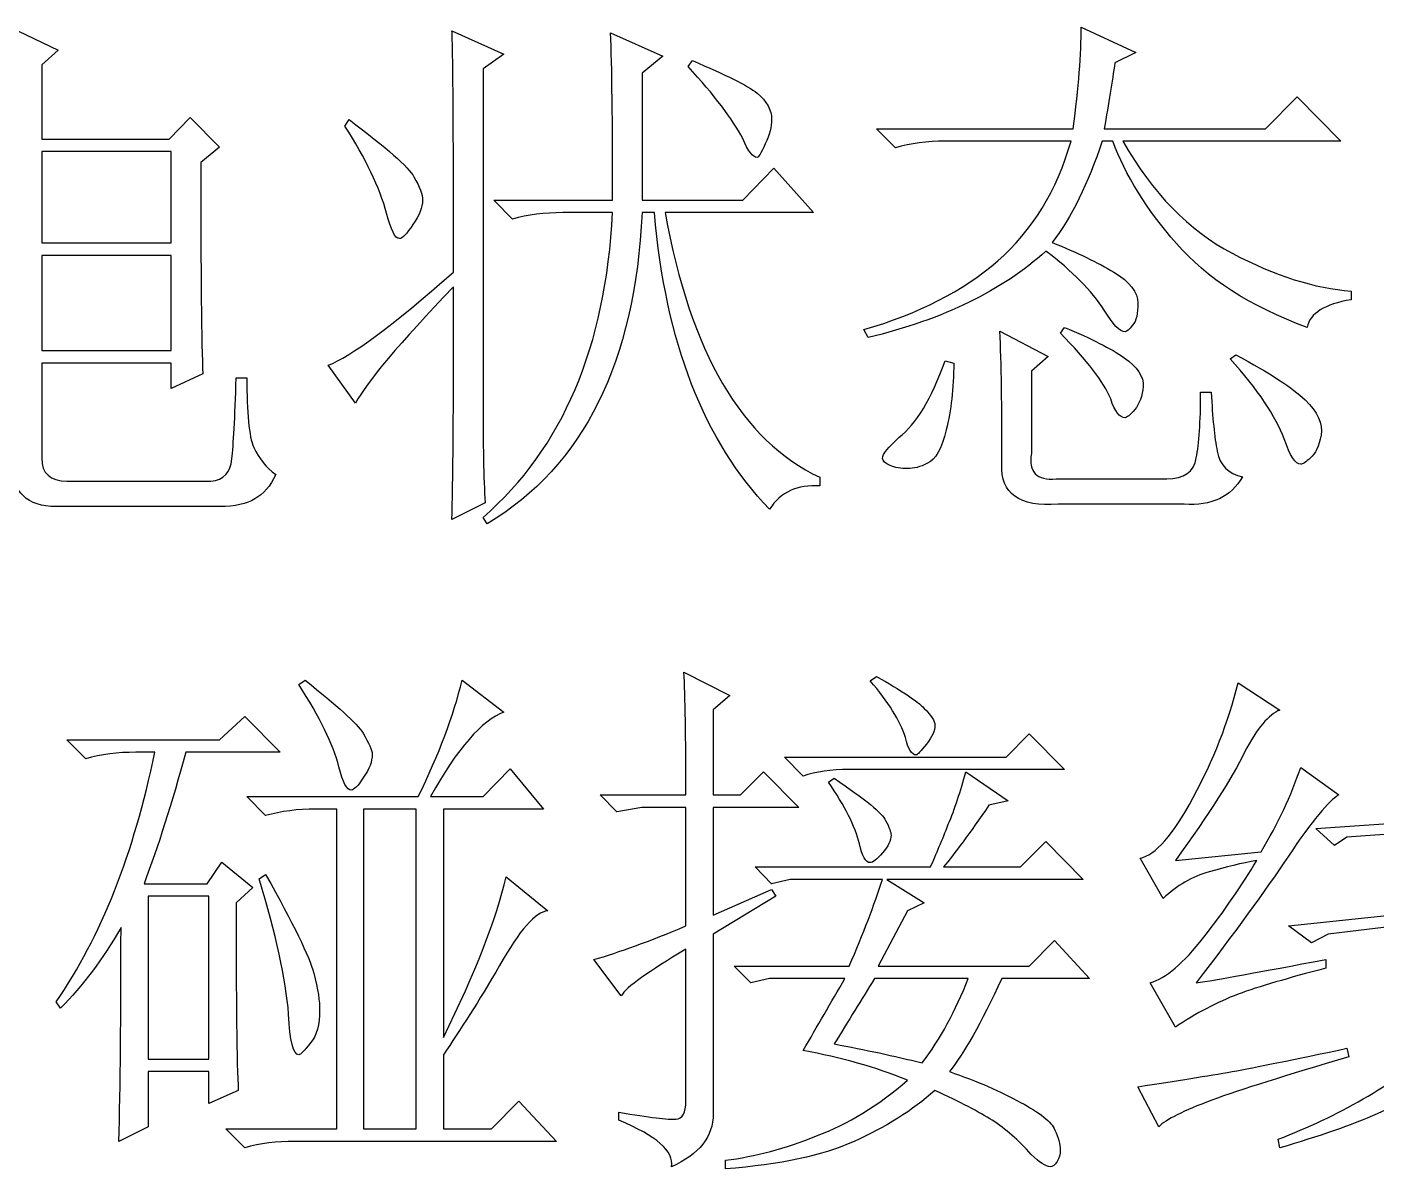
# Model space of a CAD drawing. Extents: x -45 to 645, y -160 to 467.
# Drawn here: x 383.613 to 388.012, y 136.889 to 140.615 of the extents above; entities that cross this region are included whole.
import ezdxf

# ---------------------------------------------------------------- set-up
doc = ezdxf.new("R2010")
doc.units = 0
doc.layers.add('layer 1', color=7, linetype='Continuous')

msp = doc.modelspace()

# ---------------------------------------------------------------- linework, layer by layer
at = {"layer": 'layer 1', "color": 7, "true_color": 0xffffff}
for points, knots in [([(383.1638, 140.2495), (383.1638, 140.2495), (383.0537, 140.313), (383.0537, 140.313), (383.059, 140.1737), (383.0607, 140.0218), (383.0607, 139.8578), (383.0607, 139.6921), (383.0589, 139.5315), (383.0537, 139.3745), (383.0537, 139.3745), (383.1567, 139.4222), (383.1567, 139.4222), (383.1567, 139.4222), (383.1567, 139.5193), (383.1567, 139.5193), (383.1567, 139.5193), (383.5654, 139.5193), (383.5654, 139.5193), (383.5654, 139.5193), (383.5654, 139.1895), (383.5654, 139.1895), (383.5654, 139.0976), (383.6142, 139.0517), (383.7085, 139.0517), (383.7085, 139.0517), (384.2411, 139.0517), (384.2411, 139.0517), (384.2918, 139.0517), (384.3301, 139.0605), (384.3563, 139.0764), (384.3843, 139.0924), (384.407, 139.1187), (384.4244, 139.1558), (384.3931, 139.1787), (384.3703, 139.2087), (384.3528, 139.244), (384.3371, 139.2811), (384.3301, 139.3568), (384.3301, 139.4715), (384.3301, 139.4715), (384.2952, 139.4716), (384.2952, 139.4716), (384.2918, 139.3393), (384.2865, 139.251), (384.2812, 139.2069), (384.2778, 139.1629), (384.255, 139.1381), (384.2131, 139.1346), (384.2131, 139.1346), (383.7435, 139.1347), (383.7435, 139.1347), (383.6893, 139.1347), (383.6613, 139.1593), (383.6613, 139.2104), (383.6613, 139.2104), (383.6613, 139.5193), (383.6613, 139.5193), (383.6613, 139.5193), (384.084, 139.5193), (384.084, 139.5193), (384.084, 139.5193), (384.084, 139.4363), (384.084, 139.4363), (384.084, 139.4363), (384.187, 139.4839), (384.187, 139.4839), (384.1817, 139.5774), (384.18, 139.8067), (384.18, 140.1735), (384.18, 140.1735), (384.2411, 140.2229), (384.2411, 140.2229), (384.2411, 140.2229), (384.145, 140.32), (384.145, 140.32), (384.145, 140.32), (384.077, 140.2495), (384.077, 140.2495), (384.077, 140.2495), (383.6613, 140.2495), (383.6613, 140.2495), (383.6613, 140.2495), (383.6613, 140.4912), (383.6613, 140.4912), (383.6613, 140.4912), (383.7155, 140.5388), (383.7155, 140.5388), (383.7155, 140.5388), (383.5584, 140.6146), (383.5584, 140.6146), (383.5636, 140.5053), (383.5653, 140.3834), (383.5653, 140.2494), (383.5653, 140.2494), (383.1638, 140.2495), (383.1638, 140.2495)], [0, 0, 0, 0, 0.03125, 0.03125, 0.03125, 0.0625, 0.0625, 0.0625, 0.09375, 0.09375, 0.09375, 0.125, 0.125, 0.125, 0.15625, 0.15625, 0.15625, 0.1875, 0.1875, 0.1875, 0.21875, 0.21875, 0.21875, 0.25, 0.25, 0.25, 0.28125, 0.28125, 0.28125, 0.3125, 0.3125, 0.3125, 0.34375, 0.34375, 0.34375, 0.375, 0.375, 0.375, 0.40625, 0.40625, 0.40625, 0.4375, 0.4375, 0.4375, 0.46875, 0.46875, 0.46875, 0.5, 0.5, 0.5, 0.53125, 0.53125, 0.53125, 0.5625, 0.5625, 0.5625, 0.59375, 0.59375, 0.59375, 0.625, 0.625, 0.625, 0.65625, 0.65625, 0.65625, 0.6875, 0.6875, 0.6875, 0.71875, 0.71875, 0.71875, 0.75, 0.75, 0.75, 0.78125, 0.78125, 0.78125, 0.8125, 0.8125, 0.8125, 0.84375, 0.84375, 0.84375, 0.875, 0.875, 0.875, 0.90625, 0.90625, 0.90625, 0.9375, 0.9375, 0.9375, 0.96875, 0.96875, 0.96875, 1, 1, 1, 1]), ([(385.1074, 139.0641), (385.1022, 139.1418), (385.1004, 139.2546), (385.1004, 139.4027), (385.1004, 139.4027), (385.1004, 140.4787), (385.1004, 140.4787), (385.1004, 140.4787), (385.1685, 140.5263), (385.1685, 140.5263), (385.1685, 140.5263), (384.9991, 140.6023), (384.9991, 140.6023), (385.0026, 140.5422), (385.0043, 140.2811), (385.0043, 139.8155), (384.8053, 139.6409), (384.6691, 139.5403), (384.5957, 139.5121), (384.5957, 139.5121), (384.6848, 139.3887), (384.6848, 139.3887), (384.7215, 139.4576), (384.828, 139.5844), (385.0043, 139.7678), (385.0044, 139.3675), (385.0026, 139.1152), (384.9991, 139.0094), (384.9991, 139.0094), (385.1074, 139.0641), (385.1074, 139.0641)], [0, 0, 0, 0, 0.1, 0.1, 0.1, 0.2, 0.2, 0.2, 0.3, 0.3, 0.3, 0.4, 0.4, 0.4, 0.5, 0.5, 0.5, 0.6, 0.6, 0.6, 0.7, 0.7, 0.7, 0.8, 0.8, 0.8, 0.9, 0.9, 0.9, 1, 1, 1, 1]), ([(385.516, 140.5952), (385.5212, 140.4894), (385.5229, 140.3076), (385.5229, 140.0501), (385.5229, 140.0501), (385.1353, 140.0501), (385.1353, 140.0501), (385.1353, 140.0501), (385.1965, 139.9884), (385.1965, 139.9884), (385.2454, 140.0025), (385.3012, 140.0095), (385.3605, 140.0095), (385.3605, 140.0095), (385.523, 140.0096), (385.523, 140.0096), (385.5003, 139.5721), (385.3605, 139.2422), (385.1004, 139.0164), (385.1004, 139.0164), (385.1144, 138.9954), (385.1144, 138.9954), (385.4287, 139.1841), (385.5963, 139.5227), (385.619, 140.0095), (385.619, 140.0095), (385.6592, 140.0096), (385.6592, 140.0096), (385.6958, 139.5863), (385.8215, 139.2651), (386.0346, 139.0429), (386.0713, 139.0994), (386.1254, 139.124), (386.1987, 139.1187), (386.1987, 139.1187), (386.1988, 139.147), (386.1988, 139.147), (385.9438, 139.2671), (385.7761, 139.5544), (385.6941, 140.0095), (385.6941, 140.0095), (386.1778, 140.0096), (386.1778, 140.0096), (386.1778, 140.0096), (386.0485, 140.1543), (386.0485, 140.1543), (386.0485, 140.1543), (385.9473, 140.0501), (385.9473, 140.0501), (385.9473, 140.0501), (385.619, 140.0501), (385.619, 140.0501), (385.619, 140.0501), (385.619, 140.4646), (385.619, 140.4646), (385.619, 140.4646), (385.6871, 140.5194), (385.6871, 140.5194), (385.6871, 140.5194), (385.516, 140.5952), (385.516, 140.5952)], [0, 0, 0, 0, 0.05, 0.05, 0.05, 0.1, 0.1, 0.1, 0.15, 0.15, 0.15, 0.2, 0.2, 0.2, 0.25, 0.25, 0.25, 0.3, 0.3, 0.3, 0.35, 0.35, 0.35, 0.4, 0.4, 0.4, 0.45, 0.45, 0.45, 0.5, 0.5, 0.5, 0.55, 0.55, 0.55, 0.6, 0.6, 0.6, 0.65, 0.65, 0.65, 0.7, 0.7, 0.7, 0.75, 0.75, 0.75, 0.8, 0.8, 0.8, 0.85, 0.85, 0.85, 0.9, 0.9, 0.9, 0.95, 0.95, 0.95, 1, 1, 1, 1]), ([(387.0249, 140.2831), (387.0249, 140.2831), (386.384, 140.2831), (386.384, 140.2831), (386.384, 140.2831), (386.4451, 140.2213), (386.4451, 140.2213), (386.494, 140.2354), (386.5499, 140.2423), (386.6075, 140.2423), (386.6075, 140.2423), (387.0179, 140.2424), (387.0179, 140.2424), (386.9725, 140.0818), (386.8921, 139.9513), (386.7786, 139.8525), (386.6652, 139.7538), (386.5202, 139.6797), (386.3421, 139.6285), (386.3421, 139.6285), (386.3561, 139.6022), (386.3561, 139.6022), (386.6023, 139.6621), (386.7943, 139.7555), (386.9358, 139.8843), (387.0214, 139.8191), (387.0859, 139.7555), (387.1261, 139.692), (387.154, 139.6445), (387.1767, 139.6214), (387.1942, 139.6214), (387.1995, 139.6215), (387.2082, 139.6285), (387.2187, 139.6426), (387.2309, 139.6568), (387.2361, 139.6814), (387.2361, 139.7149), (387.2362, 139.7502), (387.2099, 139.7837), (387.1575, 139.8155), (387.1052, 139.8473), (387.0388, 139.879), (386.9567, 139.9125), (387.0196, 139.9937), (387.0737, 140.1048), (387.1191, 140.2423), (387.1191, 140.2423), (387.154, 140.2424), (387.154, 140.2424), (387.1942, 140.133), (387.264, 140.0201), (387.3618, 139.9089), (387.4596, 139.7961), (387.6011, 139.7043), (387.7879, 139.6356), (387.7967, 139.6816), (387.8455, 139.7114), (387.9311, 139.7255), (387.9311, 139.7255), (387.9311, 139.7538), (387.9311, 139.7538), (387.8141, 139.7626), (387.6831, 139.8031), (387.5434, 139.8772), (387.4021, 139.9515), (387.2833, 140.073), (387.1872, 140.2423), (387.1872, 140.2423), (387.898, 140.2424), (387.898, 140.2424), (387.898, 140.2424), (387.7548, 140.387), (387.7548, 140.387), (387.7548, 140.387), (387.6517, 140.2831), (387.6517, 140.2831), (387.6517, 140.2831), (387.1262, 140.2831), (387.1262, 140.2831), (387.1401, 140.3658), (387.1523, 140.4381), (387.161, 140.4981), (387.161, 140.4981), (387.2291, 140.5317), (387.2291, 140.5317), (387.2291, 140.5317), (387.0511, 140.6146), (387.0511, 140.6146), (387.0511, 140.5281), (387.0423, 140.4169), (387.0249, 140.2831)], [0, 0, 0, 0, 0.033333, 0.033333, 0.033333, 0.066667, 0.066667, 0.066667, 0.1, 0.1, 0.1, 0.133333, 0.133333, 0.133333, 0.166667, 0.166667, 0.166667, 0.2, 0.2, 0.2, 0.233333, 0.233333, 0.233333, 0.266667, 0.266667, 0.266667, 0.3, 0.3, 0.3, 0.333333, 0.333333, 0.333333, 0.366667, 0.366667, 0.366667, 0.4, 0.4, 0.4, 0.433333, 0.433333, 0.433333, 0.466667, 0.466667, 0.466667, 0.5, 0.5, 0.5, 0.533333, 0.533333, 0.533333, 0.566667, 0.566667, 0.566667, 0.6, 0.6, 0.6, 0.633333, 0.633333, 0.633333, 0.666667, 0.666667, 0.666667, 0.7, 0.7, 0.7, 0.733333, 0.733333, 0.733333, 0.766667, 0.766667, 0.766667, 0.8, 0.8, 0.8, 0.833333, 0.833333, 0.833333, 0.866667, 0.866667, 0.866667, 0.9, 0.9, 0.9, 0.933333, 0.933333, 0.933333, 0.966667, 0.966667, 0.966667, 1, 1, 1, 1]), ([(385.7692, 140.4859), (385.8548, 140.3924), (385.9141, 140.3147), (385.9473, 140.2512), (385.9648, 140.2088), (385.9804, 140.1894), (385.9944, 140.1894), (385.9979, 140.1896), (386.0084, 140.2035), (386.0206, 140.2335), (386.0347, 140.2636), (386.0416, 140.2899), (386.0416, 140.3129), (386.0416, 140.3448), (386.0258, 140.3728), (385.9944, 140.3993), (385.963, 140.4241), (385.8914, 140.4593), (385.7831, 140.5052), (385.7831, 140.5052), (385.7692, 140.4859), (385.7692, 140.4859)], [0, 0, 0, 0, 0.142857, 0.142857, 0.142857, 0.285714, 0.285714, 0.285714, 0.428571, 0.428571, 0.428571, 0.571429, 0.571429, 0.571429, 0.714286, 0.714286, 0.714286, 0.857143, 0.857143, 0.857143, 1, 1, 1, 1]), ([(384.7861, 140.0078), (384.8001, 139.9531), (384.814, 139.9248), (384.828, 139.9248), (384.8368, 139.9249), (384.8524, 139.9407), (384.8716, 139.9707), (384.8926, 140.0007), (384.9031, 140.0271), (384.9031, 140.0501), (384.9031, 140.0677), (384.8943, 140.0942), (384.8751, 140.1259), (384.8577, 140.1578), (384.7861, 140.2212), (384.6638, 140.3129), (384.6638, 140.3129), (384.6499, 140.2918), (384.6499, 140.2918), (384.718, 140.186), (384.7634, 140.0906), (384.7861, 140.0078)], [0, 0, 0, 0, 0.142857, 0.142857, 0.142857, 0.285714, 0.285714, 0.285714, 0.428571, 0.428571, 0.428571, 0.571429, 0.571429, 0.571429, 0.714286, 0.714286, 0.714286, 0.857143, 0.857143, 0.857143, 1, 1, 1, 1]), ([(384.084, 140.2088), (384.084, 140.2088), (384.084, 139.9108), (384.084, 139.9108), (384.084, 139.9108), (383.6613, 139.9108), (383.6613, 139.9108), (383.6613, 139.9108), (383.6613, 140.2088), (383.6613, 140.2088), (383.6613, 140.2088), (384.084, 140.2088), (384.084, 140.2088)], [0, 0, 0, 0, 0.25, 0.25, 0.25, 0.5, 0.5, 0.5, 0.75, 0.75, 0.75, 1, 1, 1, 1]), ([(384.084, 139.8703), (384.084, 139.8703), (384.084, 139.5597), (384.084, 139.5597), (384.084, 139.5597), (383.6613, 139.5597), (383.6613, 139.5597), (383.6613, 139.5597), (383.6613, 139.8703), (383.6613, 139.8703), (383.6613, 139.8703), (384.084, 139.8703), (384.084, 139.8703)], [0, 0, 0, 0, 0.25, 0.25, 0.25, 0.5, 0.5, 0.5, 0.75, 0.75, 0.75, 1, 1, 1, 1]), ([(387.1471, 139.4028), (387.1611, 139.3605), (387.1767, 139.341), (387.1942, 139.341), (387.1995, 139.3411), (387.2099, 139.3498), (387.2256, 139.3674), (387.2414, 139.3869), (387.2501, 139.4115), (387.2536, 139.4433), (387.2553, 139.4752), (387.2344, 139.5068), (387.1907, 139.5368), (387.1489, 139.5669), (387.0842, 139.5985), (386.9969, 139.6356), (386.9969, 139.6356), (386.983, 139.6163), (386.983, 139.6163), (387.0703, 139.528), (387.1244, 139.4574), (387.1471, 139.4028)], [0, 0, 0, 0, 0.142857, 0.142857, 0.142857, 0.285714, 0.285714, 0.285714, 0.428571, 0.428571, 0.428571, 0.571429, 0.571429, 0.571429, 0.714286, 0.714286, 0.714286, 0.857143, 0.857143, 0.857143, 1, 1, 1, 1]), ([(386.9759, 139.0589), (386.9759, 139.0589), (387.3863, 139.0589), (387.3863, 139.0589), (387.4771, 139.0535), (387.54, 139.0834), (387.5766, 139.1487), (387.5313, 139.1577), (387.5033, 139.1858), (387.4945, 139.2316), (387.4858, 139.2776), (387.4788, 139.341), (387.4753, 139.4239), (387.4753, 139.4239), (387.4405, 139.424), (387.4405, 139.424), (387.4405, 139.327), (387.4352, 139.2563), (387.4264, 139.2104), (387.4178, 139.1647), (387.3863, 139.1417), (387.3304, 139.1417), (387.3304, 139.1417), (386.969, 139.1418), (386.969, 139.1418), (386.9061, 139.1365), (386.8781, 139.1646), (386.8886, 139.2246), (386.8886, 139.2246), (386.8886, 139.4927), (386.8886, 139.4927), (386.8886, 139.4927), (386.9428, 139.5403), (386.9428, 139.5403), (386.9428, 139.5403), (386.7856, 139.6232), (386.7856, 139.6232), (386.7909, 139.5228), (386.7926, 139.378), (386.7926, 139.1893), (386.7874, 139.0942), (386.8485, 139.0499), (386.9759, 139.0589)], [0, 0, 0, 0, 0.071429, 0.071429, 0.071429, 0.142857, 0.142857, 0.142857, 0.214286, 0.214286, 0.214286, 0.285714, 0.285714, 0.285714, 0.357143, 0.357143, 0.357143, 0.428571, 0.428571, 0.428571, 0.5, 0.5, 0.5, 0.571429, 0.571429, 0.571429, 0.642857, 0.642857, 0.642857, 0.714286, 0.714286, 0.714286, 0.785714, 0.785714, 0.785714, 0.857143, 0.857143, 0.857143, 0.928571, 0.928571, 0.928571, 1, 1, 1, 1]), ([(387.7128, 139.2722), (387.7321, 139.2159), (387.7495, 139.1893), (387.767, 139.1893), (387.7723, 139.1895), (387.7827, 139.1963), (387.7984, 139.2104), (387.8141, 139.2228), (387.8263, 139.2493), (387.8333, 139.2845), (387.8385, 139.3216), (387.8228, 139.3604), (387.7809, 139.3992), (387.7408, 139.4381), (387.6657, 139.4874), (387.5557, 139.5456), (387.5557, 139.5456), (387.5365, 139.5334), (387.5365, 139.5334), (387.6273, 139.4327), (387.6866, 139.3445), (387.7128, 139.2722)], [0, 0, 0, 0, 0.142857, 0.142857, 0.142857, 0.285714, 0.285714, 0.285714, 0.428571, 0.428571, 0.428571, 0.571429, 0.571429, 0.571429, 0.714286, 0.714286, 0.714286, 0.857143, 0.857143, 0.857143, 1, 1, 1, 1]), ([(386.6075, 139.5262), (386.5621, 139.4028), (386.5132, 139.3198), (386.4573, 139.2775), (386.4224, 139.2458), (386.4032, 139.2228), (386.4032, 139.2087), (386.4033, 139.2), (386.4119, 139.1928), (386.4276, 139.1858), (386.4434, 139.1787), (386.4626, 139.1752), (386.4853, 139.1752), (386.5046, 139.1752), (386.5254, 139.1805), (386.5499, 139.1928), (386.5761, 139.2036), (386.5953, 139.2404), (386.611, 139.3022), (386.6267, 139.3641), (386.6354, 139.4362), (386.6354, 139.5191), (386.6354, 139.5191), (386.6075, 139.5262), (386.6075, 139.5262)], [0, 0, 0, 0, 0.125, 0.125, 0.125, 0.25, 0.25, 0.25, 0.375, 0.375, 0.375, 0.5, 0.5, 0.5, 0.625, 0.625, 0.625, 0.75, 0.75, 0.75, 0.875, 0.875, 0.875, 1, 1, 1, 1]), ([(384.3914, 138.0445), (384.4421, 138.0586), (384.4962, 138.0656), (384.5555, 138.0656), (384.5555, 138.0656), (384.6237, 138.0657), (384.6237, 138.0657), (384.6237, 138.0657), (384.6237, 137.0233), (384.6237, 137.0233), (384.6237, 137.0233), (384.2622, 137.0233), (384.2622, 137.0233), (384.2622, 137.0233), (384.3233, 136.9616), (384.3233, 136.9616), (384.3722, 136.9757), (384.4281, 136.9826), (384.4874, 136.9826), (384.4874, 136.9826), (385.3396, 136.9826), (385.3396, 136.9826), (385.3396, 136.9826), (385.2174, 137.1132), (385.2174, 137.1132), (385.2174, 137.1132), (385.1283, 137.0233), (385.1283, 137.0233), (385.1283, 137.0233), (384.9711, 137.0233), (384.9711, 137.0233), (384.9711, 137.0233), (384.9711, 137.2648), (384.9711, 137.2648), (385.0253, 137.3442), (385.0864, 137.4394), (385.1545, 137.5559), (385.2191, 137.6706), (385.2715, 137.7305), (385.3116, 137.734), (385.3116, 137.734), (385.1754, 137.8452), (385.1754, 137.8452), (385.1441, 137.7077), (385.0759, 137.5329), (384.9711, 137.3213), (384.9711, 137.3213), (384.9711, 138.0657), (384.9711, 138.0657), (384.9711, 138.0657), (385.2977, 138.0657), (385.2977, 138.0657), (385.2977, 138.0657), (385.1894, 138.1963), (385.1894, 138.1963), (385.1894, 138.1963), (385.1004, 138.1062), (385.1004, 138.1062), (385.1004, 138.1062), (384.9293, 138.1062), (384.9293, 138.1062), (385.0166, 138.2634), (385.0968, 138.3549), (385.1684, 138.3814), (385.1684, 138.3814), (385.0322, 138.4856), (385.0322, 138.4856), (385.0044, 138.3709), (384.9571, 138.2438), (384.889, 138.1062), (384.889, 138.1062), (384.3303, 138.1062), (384.3303, 138.1062), (384.3303, 138.1062), (384.3914, 138.0445), (384.3914, 138.0445)], [0, 0, 0, 0, 0.04, 0.04, 0.04, 0.08, 0.08, 0.08, 0.12, 0.12, 0.12, 0.16, 0.16, 0.16, 0.2, 0.2, 0.2, 0.24, 0.24, 0.24, 0.28, 0.28, 0.28, 0.32, 0.32, 0.32, 0.36, 0.36, 0.36, 0.4, 0.4, 0.4, 0.44, 0.44, 0.44, 0.48, 0.48, 0.48, 0.52, 0.52, 0.52, 0.56, 0.56, 0.56, 0.6, 0.6, 0.6, 0.64, 0.64, 0.64, 0.68, 0.68, 0.68, 0.72, 0.72, 0.72, 0.76, 0.76, 0.76, 0.8, 0.8, 0.8, 0.84, 0.84, 0.84, 0.88, 0.88, 0.88, 0.92, 0.92, 0.92, 0.96, 0.96, 0.96, 1, 1, 1, 1]), ([(384.4996, 138.4713), (384.5678, 138.3656), (384.6114, 138.2773), (384.6306, 138.2032), (384.6429, 138.1522), (384.6568, 138.1274), (384.6708, 138.1274), (384.6795, 138.1274), (384.6935, 138.1415), (384.7109, 138.1697), (384.7302, 138.1963), (384.7389, 138.2208), (384.7389, 138.2438), (384.739, 138.258), (384.7284, 138.2808), (384.7092, 138.3126), (384.6883, 138.3461), (384.6254, 138.4025), (384.5206, 138.4854), (384.5206, 138.4854), (384.4996, 138.4713), (384.4996, 138.4713)], [0, 0, 0, 0, 0.142857, 0.142857, 0.142857, 0.285714, 0.285714, 0.285714, 0.428571, 0.428571, 0.428571, 0.571429, 0.571429, 0.571429, 0.714286, 0.714286, 0.714286, 0.857143, 0.857143, 0.857143, 1, 1, 1, 1]), ([(385.8511, 138.0711), (385.8511, 138.0711), (386.1305, 138.0711), (386.1305, 138.0711), (386.1305, 138.0711), (386.0152, 138.1874), (386.0152, 138.1874), (386.0152, 138.1874), (385.9402, 138.1116), (385.9402, 138.1116), (385.9402, 138.1116), (385.8511, 138.1116), (385.8511, 138.1116), (385.8511, 138.1116), (385.8511, 138.3886), (385.8511, 138.3886), (385.8511, 138.3886), (385.9053, 138.4362), (385.9053, 138.4362), (385.9053, 138.4362), (385.7551, 138.512), (385.7551, 138.512), (385.7603, 138.4344), (385.762, 138.3002), (385.762, 138.1115), (385.762, 138.1115), (385.4827, 138.1116), (385.4827, 138.1116), (385.4827, 138.1116), (385.5368, 138.057), (385.5368, 138.057), (385.5368, 138.057), (385.6188, 138.0711), (385.6188, 138.0711), (385.6188, 138.0711), (385.762, 138.0711), (385.762, 138.0711), (385.762, 138.0711), (385.762, 137.6847), (385.762, 137.6847), (385.6433, 137.6353), (385.5437, 137.5982), (385.4617, 137.5753), (385.4617, 137.5753), (385.5508, 137.4571), (385.5508, 137.4571), (385.5682, 137.4855), (385.6398, 137.5365), (385.762, 137.6088), (385.762, 137.6088), (385.762, 137.1132), (385.762, 137.1132), (385.762, 137.0761), (385.7515, 137.0567), (385.7288, 137.0549), (385.7045, 137.0533), (385.6433, 137.0602), (385.5437, 137.0778), (385.5437, 137.0778), (385.5438, 137.0515), (385.5438, 137.0515), (385.6661, 137.0003), (385.7236, 136.9508), (385.7149, 136.8997), (385.8057, 136.9404), (385.8511, 136.9985), (385.8511, 137.0726), (385.8511, 137.0726), (385.8511, 137.6583), (385.8511, 137.6583), (385.8511, 137.6583), (386.0554, 137.7817), (386.0554, 137.7817), (386.0554, 137.7817), (386.0414, 137.803), (386.0414, 137.803), (386.0414, 137.803), (385.8511, 137.72), (385.8511, 137.72), (385.8511, 137.72), (385.8511, 138.0711), (385.8511, 138.0711)], [0, 0, 0, 0, 0.037037, 0.037037, 0.037037, 0.074074, 0.074074, 0.074074, 0.111111, 0.111111, 0.111111, 0.148148, 0.148148, 0.148148, 0.185185, 0.185185, 0.185185, 0.222222, 0.222222, 0.222222, 0.259259, 0.259259, 0.259259, 0.296296, 0.296296, 0.296296, 0.333333, 0.333333, 0.333333, 0.37037, 0.37037, 0.37037, 0.407407, 0.407407, 0.407407, 0.444444, 0.444444, 0.444444, 0.481481, 0.481481, 0.481481, 0.518519, 0.518519, 0.518519, 0.555556, 0.555556, 0.555556, 0.592593, 0.592593, 0.592593, 0.62963, 0.62963, 0.62963, 0.666667, 0.666667, 0.666667, 0.703704, 0.703704, 0.703704, 0.740741, 0.740741, 0.740741, 0.777778, 0.777778, 0.777778, 0.814815, 0.814815, 0.814815, 0.851852, 0.851852, 0.851852, 0.888889, 0.888889, 0.888889, 0.925926, 0.925926, 0.925926, 0.962963, 0.962963, 0.962963, 1, 1, 1, 1]), ([(386.3628, 138.4838), (386.4221, 138.415), (386.4605, 138.3531), (386.4779, 138.2985), (386.4867, 138.2616), (386.4989, 138.242), (386.5129, 138.242), (386.5164, 138.2421), (386.5286, 138.2544), (386.546, 138.2773), (386.5653, 138.3003), (386.574, 138.3214), (386.574, 138.339), (386.574, 138.3532), (386.5618, 138.3708), (386.5391, 138.3937), (386.5164, 138.4185), (386.464, 138.4519), (386.3836, 138.4978), (386.3836, 138.4978), (386.3628, 138.4838), (386.3628, 138.4838)], [0, 0, 0, 0, 0.142857, 0.142857, 0.142857, 0.285714, 0.285714, 0.285714, 0.428571, 0.428571, 0.428571, 0.571429, 0.571429, 0.571429, 0.714286, 0.714286, 0.714286, 0.857143, 0.857143, 0.857143, 1, 1, 1, 1]), ([(388.7289, 138.0357), (388.7289, 138.0357), (388.5928, 138.161), (388.5928, 138.161), (388.5928, 138.161), (388.5037, 138.057), (388.5037, 138.057), (388.5037, 138.057), (388.2103, 138.0304), (388.2103, 138.0304), (388.2068, 138.1681), (388.2033, 138.2843), (388.2033, 138.3814), (388.2033, 138.3814), (388.2592, 138.4291), (388.2592, 138.4291), (388.2592, 138.4291), (388.1021, 138.5049), (388.1021, 138.5049), (388.1055, 138.3443), (388.1108, 138.1838), (388.116, 138.0233), (388.116, 138.0233), (387.8157, 138.0022), (387.8157, 138.0022), (387.8157, 138.0022), (387.8768, 137.9474), (387.8768, 137.9474), (387.8768, 137.9474), (387.917, 137.974), (387.917, 137.974), (387.917, 137.974), (388.1161, 137.9881), (388.1161, 137.9881), (388.1195, 137.8788), (388.1248, 137.7905), (388.13, 137.727), (388.13, 137.727), (387.7266, 137.6847), (387.7266, 137.6847), (387.7266, 137.6847), (387.8017, 137.6299), (387.8017, 137.6299), (387.8017, 137.6299), (387.8559, 137.6583), (387.8559, 137.6583), (387.8559, 137.6583), (388.1353, 137.6919), (388.1353, 137.6919), (388.1492, 137.5506), (388.1771, 137.4165), (388.2173, 137.293), (388.0637, 137.1644), (387.8873, 137.0637), (387.6935, 136.9897), (387.6935, 136.9897), (387.6988, 136.9616), (387.6988, 136.9616), (387.8262, 136.9985), (387.9327, 137.0355), (388.0165, 137.0726), (388.1004, 137.1096), (388.1841, 137.1555), (388.2662, 137.2101), (388.3483, 137.1045), (388.4286, 137.0267), (388.5072, 136.9791), (388.5876, 136.9314), (388.6504, 136.9032), (388.6992, 136.8962), (388.7464, 136.8892), (388.7708, 136.8962), (388.7708, 136.9138), (388.7709, 136.9191), (388.7673, 136.9262), (388.7639, 136.935), (388.7412, 136.9757), (388.7307, 137.0302), (388.7324, 137.099), (388.736, 137.168), (388.7412, 137.256), (388.7499, 137.3618), (388.7499, 137.3618), (388.722, 137.369), (388.722, 137.369), (388.722, 137.369), (388.6277, 137.0374), (388.6277, 137.0374), (388.5177, 137.0832), (388.4216, 137.1643), (388.3413, 137.2789), (388.4269, 137.3619), (388.5142, 137.4447), (388.5997, 137.5276), (388.5997, 137.5276), (388.6609, 137.5331), (388.6609, 137.5331), (388.6609, 137.5331), (388.5386, 137.6583), (388.5386, 137.6583), (388.4793, 137.5559), (388.3989, 137.4606), (388.2994, 137.3689), (388.268, 137.4519), (388.2452, 137.5629), (388.2313, 137.7058), (388.2313, 137.7058), (388.7709, 137.7605), (388.7709, 137.7605), (388.7709, 137.7605), (388.6347, 137.8788), (388.6347, 137.8788), (388.6347, 137.8788), (388.5456, 137.7746), (388.5456, 137.7746), (388.5456, 137.7746), (388.2243, 137.7411), (388.2243, 137.7411), (388.2156, 137.8452), (388.2103, 137.9316), (388.2103, 137.9951), (388.2103, 137.9951), (388.7289, 138.0357), (388.7289, 138.0357)], [0, 0, 0, 0, 0.02439, 0.02439, 0.02439, 0.04878, 0.04878, 0.04878, 0.073171, 0.073171, 0.073171, 0.097561, 0.097561, 0.097561, 0.121951, 0.121951, 0.121951, 0.146341, 0.146341, 0.146341, 0.170732, 0.170732, 0.170732, 0.195122, 0.195122, 0.195122, 0.219512, 0.219512, 0.219512, 0.243902, 0.243902, 0.243902, 0.268293, 0.268293, 0.268293, 0.292683, 0.292683, 0.292683, 0.317073, 0.317073, 0.317073, 0.341463, 0.341463, 0.341463, 0.365854, 0.365854, 0.365854, 0.390244, 0.390244, 0.390244, 0.414634, 0.414634, 0.414634, 0.439024, 0.439024, 0.439024, 0.463415, 0.463415, 0.463415, 0.487805, 0.487805, 0.487805, 0.512195, 0.512195, 0.512195, 0.536585, 0.536585, 0.536585, 0.560976, 0.560976, 0.560976, 0.585366, 0.585366, 0.585366, 0.609756, 0.609756, 0.609756, 0.634146, 0.634146, 0.634146, 0.658537, 0.658537, 0.658537, 0.682927, 0.682927, 0.682927, 0.707317, 0.707317, 0.707317, 0.731707, 0.731707, 0.731707, 0.756098, 0.756098, 0.756098, 0.780488, 0.780488, 0.780488, 0.804878, 0.804878, 0.804878, 0.829268, 0.829268, 0.829268, 0.853659, 0.853659, 0.853659, 0.878049, 0.878049, 0.878049, 0.902439, 0.902439, 0.902439, 0.926829, 0.926829, 0.926829, 0.95122, 0.95122, 0.95122, 0.97561, 0.97561, 0.97561, 1, 1, 1, 1]), ([(387.4159, 138.1028), (387.3513, 137.981), (387.2918, 137.9157), (387.2429, 137.9051), (387.2429, 137.9051), (387.318, 137.7746), (387.318, 137.7746), (387.3635, 137.8171), (387.4123, 137.8451), (387.4682, 137.861), (387.5223, 137.877), (387.5747, 137.8892), (387.6236, 137.8981), (387.5747, 137.8171), (387.5171, 137.7322), (387.4507, 137.6476), (387.3844, 137.5631), (387.3268, 137.5135), (387.2761, 137.4994), (387.2761, 137.4994), (387.3582, 137.3549), (387.3582, 137.3549), (387.4263, 137.4007), (387.4944, 137.4359), (387.5625, 137.4624), (387.6306, 137.4871), (387.7266, 137.5153), (387.8489, 137.547), (387.8489, 137.547), (387.8489, 137.5754), (387.8489, 137.5754), (387.6306, 137.5347), (387.4909, 137.5082), (387.4263, 137.4994), (387.5485, 137.6601), (387.6498, 137.7975), (387.7266, 137.9122), (387.8035, 138.0268), (387.8593, 138.0938), (387.8908, 138.1115), (387.8908, 138.1115), (387.7668, 138.2014), (387.7668, 138.2014), (387.7354, 138.1098), (387.6935, 138.018), (387.6376, 137.9263), (387.6376, 137.9263), (387.3582, 137.8982), (387.3582, 137.8982), (387.4683, 138.0498), (387.5433, 138.1679), (387.5834, 138.2508), (387.6236, 138.3284), (387.6638, 138.3743), (387.6987, 138.3884), (387.6987, 138.3884), (387.5625, 138.4767), (387.5625, 138.4767), (387.5311, 138.3497), (387.4822, 138.2244), (387.4159, 138.1028)], [0, 0, 0, 0, 0.05, 0.05, 0.05, 0.1, 0.1, 0.1, 0.15, 0.15, 0.15, 0.2, 0.2, 0.2, 0.25, 0.25, 0.25, 0.3, 0.3, 0.3, 0.35, 0.35, 0.35, 0.4, 0.4, 0.4, 0.45, 0.45, 0.45, 0.5, 0.5, 0.5, 0.55, 0.55, 0.55, 0.6, 0.6, 0.6, 0.65, 0.65, 0.65, 0.7, 0.7, 0.7, 0.75, 0.75, 0.75, 0.8, 0.8, 0.8, 0.85, 0.85, 0.85, 0.9, 0.9, 0.9, 0.95, 0.95, 0.95, 1, 1, 1, 1]), ([(384.009, 137.0303), (384.009, 137.0303), (384.009, 137.2102), (384.009, 137.2102), (384.009, 137.2102), (384.2063, 137.2102), (384.2063, 137.2102), (384.2063, 137.2102), (384.2063, 137.1061), (384.2063, 137.1061), (384.2063, 137.1061), (384.3024, 137.1485), (384.3024, 137.1485), (384.2971, 137.2349), (384.2953, 137.4394), (384.2953, 137.7605), (384.2953, 137.7605), (384.3495, 137.8099), (384.3495, 137.8099), (384.3495, 137.8099), (384.2482, 137.8929), (384.2482, 137.8929), (384.2482, 137.8929), (384.2011, 137.8222), (384.2011, 137.8222), (384.2011, 137.8222), (383.995, 137.8222), (383.995, 137.8222), (384.0405, 137.9423), (384.0858, 138.085), (384.1312, 138.2508), (384.1312, 138.2508), (384.4386, 138.2509), (384.4386, 138.2509), (384.4386, 138.2509), (384.3233, 138.3673), (384.3233, 138.3673), (384.3233, 138.3673), (384.2413, 138.2915), (384.2413, 138.2915), (384.2413, 138.2915), (383.7436, 138.2915), (383.7436, 138.2915), (383.7436, 138.2915), (383.8047, 138.2298), (383.8047, 138.2298), (383.8553, 138.2439), (383.9094, 138.2508), (383.9688, 138.2508), (383.9688, 138.2508), (384.0299, 138.2509), (384.0299, 138.2509), (383.9619, 137.9193), (383.8553, 137.6493), (383.7086, 137.4377), (383.7086, 137.4377), (383.7227, 137.4166), (383.7227, 137.4166), (383.796, 137.4906), (383.8605, 137.577), (383.9199, 137.6793), (383.92, 137.3902), (383.9182, 137.1572), (383.9129, 136.9826), (383.9129, 136.9826), (384.009, 137.0303), (384.009, 137.0303)], [0, 0, 0, 0, 0.045455, 0.045455, 0.045455, 0.090909, 0.090909, 0.090909, 0.136364, 0.136364, 0.136364, 0.181818, 0.181818, 0.181818, 0.227273, 0.227273, 0.227273, 0.272727, 0.272727, 0.272727, 0.318182, 0.318182, 0.318182, 0.363636, 0.363636, 0.363636, 0.409091, 0.409091, 0.409091, 0.454545, 0.454545, 0.454545, 0.5, 0.5, 0.5, 0.545455, 0.545455, 0.545455, 0.590909, 0.590909, 0.590909, 0.636364, 0.636364, 0.636364, 0.681818, 0.681818, 0.681818, 0.727273, 0.727273, 0.727273, 0.772727, 0.772727, 0.772727, 0.818182, 0.818182, 0.818182, 0.863636, 0.863636, 0.863636, 0.909091, 0.909091, 0.909091, 0.954545, 0.954545, 0.954545, 1, 1, 1, 1]), ([(386.1445, 138.1733), (386.1847, 138.1874), (386.2352, 138.1944), (386.2946, 138.1944), (386.2946, 138.1944), (386.9966, 138.1945), (386.9966, 138.1945), (386.9966, 138.1945), (386.8814, 138.311), (386.8814, 138.311), (386.8814, 138.311), (386.8063, 138.235), (386.8063, 138.235), (386.8063, 138.235), (386.0834, 138.235), (386.0834, 138.235), (386.0834, 138.235), (386.1445, 138.1733), (386.1445, 138.1733)], [0, 0, 0, 0, 0.166667, 0.166667, 0.166667, 0.333333, 0.333333, 0.333333, 0.5, 0.5, 0.5, 0.666667, 0.666667, 0.666667, 0.833333, 0.833333, 0.833333, 1, 1, 1, 1]), ([(386.5391, 137.7605), (386.5391, 137.7605), (386.4168, 137.8363), (386.4168, 137.8363), (386.4168, 137.8363), (387.0577, 137.8363), (387.0577, 137.8363), (387.0577, 137.8363), (386.9355, 137.9599), (386.9355, 137.9599), (386.9355, 137.9599), (386.8534, 137.877), (386.8534, 137.877), (386.8534, 137.877), (386.602, 137.877), (386.602, 137.877), (386.6369, 137.9193), (386.6875, 137.9862), (386.7503, 138.078), (386.7503, 138.078), (386.8132, 138.0921), (386.8132, 138.0921), (386.8132, 138.0921), (386.6753, 138.1874), (386.6753, 138.1874), (386.6578, 138.1239), (386.6386, 138.0656), (386.6176, 138.0162), (386.5985, 137.9651), (386.5775, 137.9192), (386.56, 137.8769), (386.56, 137.8769), (385.9873, 137.877), (385.9873, 137.877), (385.9873, 137.877), (386.0414, 137.8222), (386.0414, 137.8222), (386.0414, 137.8222), (386.1025, 137.8363), (386.1025, 137.8363), (386.1025, 137.8363), (386.4029, 137.8363), (386.4029, 137.8363), (386.3767, 137.7536), (386.34, 137.6599), (386.2946, 137.5541), (386.2946, 137.5541), (385.9192, 137.5541), (385.9192, 137.5541), (385.9192, 137.5541), (385.9733, 137.4996), (385.9733, 137.4996), (385.9733, 137.4996), (386.0345, 137.5137), (386.0345, 137.5137), (386.0345, 137.5137), (386.2806, 137.5137), (386.2806, 137.5137), (386.2353, 137.4361), (386.1898, 137.3565), (386.1444, 137.2789), (386.2667, 137.2561), (386.3802, 137.2242), (386.4849, 137.1819), (386.389, 137.0991), (386.2911, 137.039), (386.1881, 137.0002), (386.0868, 136.9598), (385.9873, 136.9332), (385.8912, 136.9209), (385.8912, 136.9209), (385.8913, 136.8927), (385.8913, 136.8927), (386.0694, 136.9068), (386.209, 136.9367), (386.3103, 136.9826), (386.4134, 137.0285), (386.5006, 137.0831), (386.574, 137.1484), (386.6561, 137.1114), (386.7189, 137.0778), (386.7608, 137.0514), (386.8045, 137.0233), (386.8464, 136.9861), (386.8883, 136.9403), (386.9145, 136.914), (386.9354, 136.8997), (386.9494, 136.8997), (386.9582, 136.8997), (386.9651, 136.905), (386.9721, 136.9173), (386.9791, 136.9281), (386.9826, 136.9403), (386.9826, 136.9544), (386.9826, 136.9739), (386.9773, 136.9949), (386.9651, 137.0196), (386.9547, 137.0461), (386.9162, 137.0761), (386.8534, 137.1096), (386.7905, 137.145), (386.7119, 137.1784), (386.6211, 137.2101), (386.6666, 137.2648), (386.7241, 137.3671), (386.7923, 137.5135), (386.7923, 137.5135), (387.0786, 137.5137), (387.0786, 137.5137), (387.0786, 137.5137), (386.9634, 137.6371), (386.9634, 137.6371), (386.9634, 137.6371), (386.8814, 137.5541), (386.8814, 137.5541), (386.8814, 137.5541), (386.389, 137.5541), (386.389, 137.5541), (386.389, 137.5541), (386.485, 137.7341), (386.485, 137.7341), (386.485, 137.7341), (386.5391, 137.7605), (386.5391, 137.7605)], [0, 0, 0, 0, 0.02439, 0.02439, 0.02439, 0.04878, 0.04878, 0.04878, 0.073171, 0.073171, 0.073171, 0.097561, 0.097561, 0.097561, 0.121951, 0.121951, 0.121951, 0.146341, 0.146341, 0.146341, 0.170732, 0.170732, 0.170732, 0.195122, 0.195122, 0.195122, 0.219512, 0.219512, 0.219512, 0.243902, 0.243902, 0.243902, 0.268293, 0.268293, 0.268293, 0.292683, 0.292683, 0.292683, 0.317073, 0.317073, 0.317073, 0.341463, 0.341463, 0.341463, 0.365854, 0.365854, 0.365854, 0.390244, 0.390244, 0.390244, 0.414634, 0.414634, 0.414634, 0.439024, 0.439024, 0.439024, 0.463415, 0.463415, 0.463415, 0.487805, 0.487805, 0.487805, 0.512195, 0.512195, 0.512195, 0.536585, 0.536585, 0.536585, 0.560976, 0.560976, 0.560976, 0.585366, 0.585366, 0.585366, 0.609756, 0.609756, 0.609756, 0.634146, 0.634146, 0.634146, 0.658537, 0.658537, 0.658537, 0.682927, 0.682927, 0.682927, 0.707317, 0.707317, 0.707317, 0.731707, 0.731707, 0.731707, 0.756098, 0.756098, 0.756098, 0.780488, 0.780488, 0.780488, 0.804878, 0.804878, 0.804878, 0.829268, 0.829268, 0.829268, 0.853659, 0.853659, 0.853659, 0.878049, 0.878049, 0.878049, 0.902439, 0.902439, 0.902439, 0.926829, 0.926829, 0.926829, 0.95122, 0.95122, 0.95122, 0.97561, 0.97561, 0.97561, 1, 1, 1, 1]), ([(386.2265, 138.1538), (386.2806, 138.0744), (386.3138, 138.0092), (386.3278, 137.9527), (386.3366, 137.9123), (386.3487, 137.891), (386.3627, 137.891), (386.3715, 137.8911), (386.3854, 137.9016), (386.4029, 137.9227), (386.4221, 137.9441), (386.4308, 137.9633), (386.4308, 137.981), (386.4308, 137.9899), (386.4256, 138.0057), (386.4133, 138.0286), (386.4029, 138.0516), (386.347, 138.0974), (386.2457, 138.1662), (386.2457, 138.1662), (386.2265, 138.1538), (386.2265, 138.1538)], [0, 0, 0, 0, 0.142857, 0.142857, 0.142857, 0.285714, 0.285714, 0.285714, 0.428571, 0.428571, 0.428571, 0.571429, 0.571429, 0.571429, 0.714286, 0.714286, 0.714286, 0.857143, 0.857143, 0.857143, 1, 1, 1, 1]), ([(384.8821, 138.0657), (384.8821, 138.0657), (384.8821, 137.0233), (384.8821, 137.0233), (384.8821, 137.0233), (384.711, 137.0233), (384.711, 137.0233), (384.711, 137.0233), (384.711, 138.0657), (384.711, 138.0657), (384.711, 138.0657), (384.8821, 138.0657), (384.8821, 138.0657)], [0, 0, 0, 0, 0.25, 0.25, 0.25, 0.5, 0.5, 0.5, 0.75, 0.75, 0.75, 1, 1, 1, 1]), ([(384.3705, 137.8381), (384.4246, 137.6583), (384.4577, 137.5118), (384.4665, 137.3971), (384.47, 137.3091), (384.4822, 137.2648), (384.4996, 137.2648), (384.5049, 137.2648), (384.5171, 137.2772), (384.5381, 137.3036), (384.5591, 137.3283), (384.5677, 137.3636), (384.5677, 137.4095), (384.5678, 137.4379), (384.5625, 137.4782), (384.5485, 137.5312), (384.5346, 137.5841), (384.4822, 137.6917), (384.3914, 137.8522), (384.3914, 137.8522), (384.3705, 137.8381), (384.3705, 137.8381)], [0, 0, 0, 0, 0.142857, 0.142857, 0.142857, 0.285714, 0.285714, 0.285714, 0.428571, 0.428571, 0.428571, 0.571429, 0.571429, 0.571429, 0.714286, 0.714286, 0.714286, 0.857143, 0.857143, 0.857143, 1, 1, 1, 1]), ([(384.2063, 137.7817), (384.2063, 137.7817), (384.2063, 137.2507), (384.2063, 137.2507), (384.2063, 137.2507), (384.009, 137.2507), (384.009, 137.2507), (384.009, 137.2507), (384.009, 137.7817), (384.009, 137.7817), (384.009, 137.7817), (384.2063, 137.7817), (384.2063, 137.7817)], [0, 0, 0, 0, 0.25, 0.25, 0.25, 0.5, 0.5, 0.5, 0.75, 0.75, 0.75, 1, 1, 1, 1]), ([(386.3767, 137.5137), (386.3767, 137.5137), (386.6823, 137.5137), (386.6823, 137.5137), (386.6422, 137.4077), (386.5914, 137.316), (386.5321, 137.2384), (386.4414, 137.2614), (386.347, 137.2807), (386.2457, 137.3001), (386.2911, 137.3744), (386.3348, 137.4447), (386.3767, 137.5137)], [0, 0, 0, 0, 0.25, 0.25, 0.25, 0.5, 0.5, 0.5, 0.75, 0.75, 0.75, 1, 1, 1, 1]), ([(387.3041, 137.0303), (387.3268, 137.0533), (387.3844, 137.0831), (387.4769, 137.1167), (387.5713, 137.1521), (387.7196, 137.1978), (387.9239, 137.2578), (387.9239, 137.2578), (387.917, 137.2861), (387.917, 137.2861), (387.7441, 137.2489), (387.6201, 137.2242), (387.5433, 137.2101), (387.4648, 137.1962), (387.3634, 137.1802), (387.236, 137.1607), (387.236, 137.1607), (387.3041, 137.0303), (387.3041, 137.0303)], [0, 0, 0, 0, 0.166667, 0.166667, 0.166667, 0.333333, 0.333333, 0.333333, 0.5, 0.5, 0.5, 0.666667, 0.666667, 0.666667, 0.833333, 0.833333, 0.833333, 1, 1, 1, 1])]:
    msp.add_open_spline(points, degree=3, knots=knots, dxfattribs=at)

doc.saveas('drawing.dxf')
